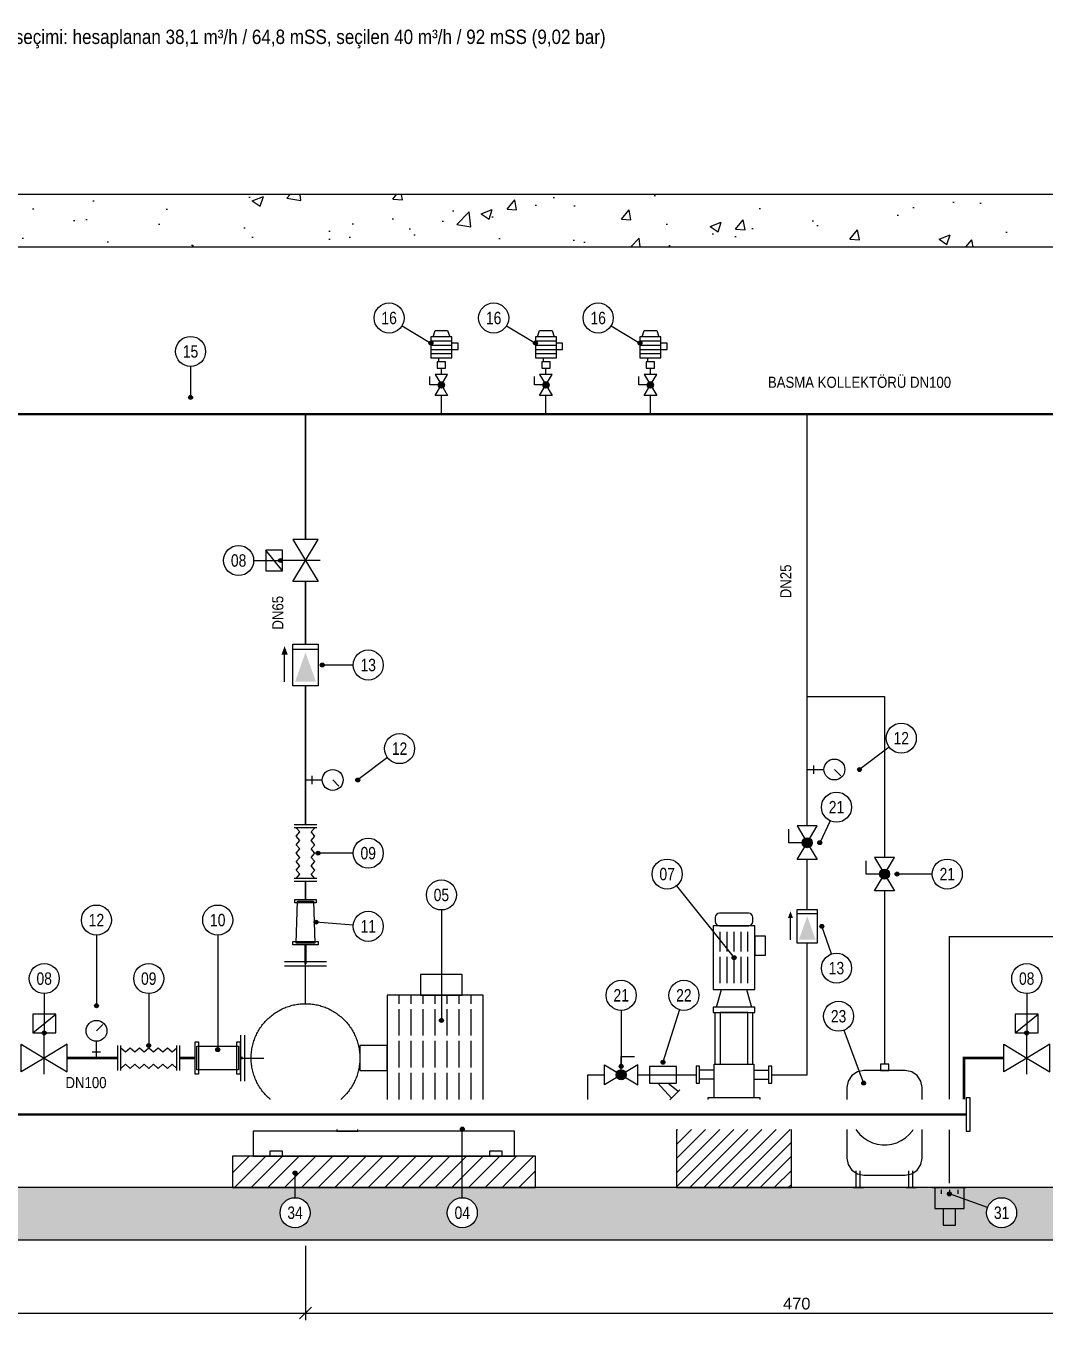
# Model space of a CAD drawing. Header units: centimetres. Extents: x -278 to 1548, y -1462 to 580.
# Drawn here: x 221 to 709, y -63 to 556 of the extents above; entities that cross this region are included whole.
import ezdxf
from ezdxf.enums import TextEntityAlignment as Align

# ---------------------------------------------------------------- set-up
doc = ezdxf.new("R2010")
doc.units = ezdxf.units.CM
doc.header["$LTSCALE"] = 10
doc.linetypes.add('DASHED', pattern=[1.524, 1.27, -0.254])
for name, color, linetype in [('ROTAS-BETON', 7, 'Continuous'), ('ROTAS-CAP', 3, 'Continuous'), ('ROTAS-DRENAJ-BORU', 140, 'DASHED'), ('ROTAS-MASKE', 7, 'Continuous'), ('ROTAS-NOT', 1, 'Continuous'), ('ROTAS-NUMARA', 1, 'Continuous'), ('ROTAS-OLCU', 2, 'Continuous'), ('ROTAS-POMPA-EKIPMAN', 4, 'Continuous'), ('ROTAS-POMPA-GIZLI', 4, 'DASHED'), ('ROTAS-POMPA-KAIDE', 8, 'Continuous'), ('ROTAS-TARAMA', 8, 'Continuous'), ('ROTAS-VANA', 1, 'Continuous'), ('ROTAS-YANGIN-BORU', 1, 'Continuous')]:
    doc.layers.add(name, color=color, linetype=linetype)
doc.styles.add('ROTAS', font='arial.ttf')
doc.dimstyles.new('ROTAS-OLCU', dxfattribs={"dimtxt": 5.625, "dimasz": 4.5, "dimexe": 3.375, "dimexo": 2.8125, "dimgap": 1.6875, "dimtad": 1, "dimdec": 0, "dimtxsty": 'ROTAS', "dimtsz": 2.8125, "dimcen": 2.5, "dimclrd": 2, "dimclre": 2, "dimclrt": 2, "dimazin": 3, "dimtfac": 1, "dimtmove": 0, "dimatfit": 3})

# ---------------------------------------------------------------- blocks, each defined once
blk = doc.blocks.new('ROTAS-SMB-IZLENEBILIR-KELEBEK')
for p, q in [((-5, 11), (5, 19)), ((0, 7), (0, 11)), ((0, -7), (0, 7))]:
    blk.add_line(p, q)
for points in [[(-5, 11), (5, 11), (5, 19), (-5, 19)], [(-10, -6), (-10, 6), (0, 0)], [(10, -6), (10, 6), (0, 0)]]:
    blk.add_lwpolyline(points, close=True)
blk = doc.blocks.new('ROTAS-SMB-MANOMETRE')
for p, q in [((0, 13), (3, 16)), ((0, 5), (0, 8)), ((-2, 3), (2, 3)), ((0, 0), (0, 5))]:
    blk.add_line(p, q)
blk.add_circle((0, 13), 5)
blk = doc.blocks.new('ROTAS-SMB-KOMPANSATOR')
for p, q in [((-30, -12), (-30, 12)), ((-27, -12), (-27, 12)), ((27, -12), (27, 12)), ((30, -12), (30, 12))]:
    blk.add_line(p, q)
for points in [[(-27, 10), (-22.5, 6), (-18, 10), (-13.5, 6), (-9, 10), (-4.5, 6), (0, 10), (4.5, 6), (9, 10), (13.5, 6), (18, 10), (22.5, 6), (27, 10)], [(-27, -10), (-22.5, -6), (-18, -10), (-13.5, -6), (-9, -10), (-4.5, -6), (0, -10), (4.5, -6), (9, -10), (13.5, -6), (18, -10), (22.5, -6), (27, -10)]]:
    blk.add_lwpolyline(points)
blk = doc.blocks.new('ROTAS-SMB-CEKVALF')
h = blk.add_hatch(color=256)
h.dxf.hatch_style = 1
h.paths.add_polyline_path([(9, 10), (5, 11.5), (5, 8.5)])
h = blk.add_hatch(color=256)
h.dxf.hatch_style = 1
h.paths.add_polyline_path([(-8, -5), (-8, 5), (6, 0)])
for p, q in [((-8, 10), (5, 10)), ((7.5, -6), (7.5, 6))]:
    blk.add_line(p, q)
blk.add_lwpolyline([(-10, -6), (-10, 6), (10, 6), (10, -6)], close=True)
blk = doc.blocks.new('ROTAS-SMB-KURESEL')
h = blk.add_hatch(color=256)
h.dxf.hatch_style = 1
h.paths.add_polyline_path([(3, 0), (2.85, 0.93), (2.43, 1.76), (1.76, 2.43), (0.93, 2.85), (0, 3), (-0.93, 2.85), (-1.76, 2.43), (-2.43, 1.76), (-2.85, 0.93), (-3, 0), (-2.85, -0.93), (-2.43, -1.76), (-1.76, -2.43), (-0.93, -2.85), (0, -3), (0.93, -2.85), (1.76, -2.43), (2.43, -1.76), (2.85, -0.93)])
for p, q in [((0, 3), (0, 11)), ((0, 11), (8, 11))]:
    blk.add_line(p, q)
for points in [[(-10, -6), (-10, 6), (0, 0)], [(10, -6), (10, 6), (0, 0)]]:
    blk.add_lwpolyline(points, close=True)
blk.add_circle((0, 0), 3)
blk = doc.blocks.new('ROTAS-SMB-PISLIK-TUTUCU')
for p, q in [((-10, 0), (10, 0)), ((4, -15), (10, -9))]:
    blk.add_line(p, q)
blk.add_lwpolyline([(-8, -5), (8, -5), (8, 5), (-8, 5)], close=True)
blk.add_lwpolyline([(-3, -5), (5, -14), (9, -10), (3, -5)])

msp = doc.modelspace()

# ---------------------------------------------------------------- hatches: boundary and pattern name
at = {"layer": 'ROTAS-NUMARA'}
h = msp.add_hatch(color=256, dxfattribs=at)
h.dxf.hatch_style = 1
h.paths.add_polyline_path([(415.94, 404), (415.81, 404.47), (415.47, 404.81), (415, 404.94), (414.53, 404.81), (414.19, 404.47), (414.06, 404), (414.19, 403.53), (414.53, 403.19), (415, 403.06), (415.47, 403.19), (415.81, 403.53)])
h = msp.add_hatch(color=256, dxfattribs=at)
h.dxf.hatch_style = 1
h.paths.add_polyline_path([(465.94, 404), (465.81, 404.47), (465.47, 404.81), (465, 404.94), (464.53, 404.81), (464.19, 404.47), (464.06, 404), (464.19, 403.53), (464.53, 403.19), (465, 403.06), (465.47, 403.19), (465.81, 403.53)])
h = msp.add_hatch(color=256, dxfattribs=at)
h.dxf.hatch_style = 1
h.paths.add_polyline_path([(515.94, 404), (515.81, 404.47), (515.47, 404.81), (515, 404.94), (514.53, 404.81), (514.19, 404.47), (514.06, 404), (514.19, 403.53), (514.53, 403.19), (515, 403.06), (515.47, 403.19), (515.81, 403.53)])
h = msp.add_hatch(color=256, dxfattribs=at)
h.dxf.hatch_style = 1
h.paths.add_polyline_path([(300.94, 378), (300.81, 378.47), (300.47, 378.81), (300, 378.94), (299.53, 378.81), (299.19, 378.47), (299.06, 378), (299.19, 377.53), (299.53, 377.19), (300, 377.06), (300.47, 377.19), (300.81, 377.53)])
h = msp.add_hatch(color=256, dxfattribs=at)
h.dxf.hatch_style = 1
h.paths.add_polyline_path([(343.94, 300), (343.81, 300.47), (343.47, 300.81), (343, 300.94), (342.53, 300.81), (342.19, 300.47), (342.06, 300), (342.19, 299.53), (342.53, 299.19), (343, 299.06), (343.47, 299.19), (343.81, 299.53)])
h = msp.add_hatch(color=256, dxfattribs=at)
h.dxf.hatch_style = 1
h.paths.add_polyline_path([(363.94, 250), (363.81, 250.47), (363.47, 250.81), (363, 250.94), (362.53, 250.81), (362.19, 250.47), (362.06, 250), (362.19, 249.53), (362.53, 249.19), (363, 249.06), (363.47, 249.19), (363.81, 249.53)])
h = msp.add_hatch(color=256, dxfattribs=at)
h.dxf.hatch_style = 1
h.paths.add_polyline_path([(620.94, 200), (620.81, 200.47), (620.47, 200.81), (620, 200.94), (619.53, 200.81), (619.19, 200.47), (619.06, 200), (619.19, 199.53), (619.53, 199.19), (620, 199.06), (620.47, 199.19), (620.81, 199.53)])
h = msp.add_hatch(color=256, dxfattribs=at)
h.dxf.hatch_style = 1
h.paths.add_polyline_path([(380.94, 195), (380.81, 195.47), (380.47, 195.81), (380, 195.94), (379.53, 195.81), (379.19, 195.47), (379.06, 195), (379.19, 194.53), (379.53, 194.19), (380, 194.06), (380.47, 194.19), (380.81, 194.53)])
h = msp.add_hatch(color=256, dxfattribs=at)
h.dxf.hatch_style = 1
h.paths.add_polyline_path([(601.94, 165), (601.81, 165.47), (601.47, 165.81), (601, 165.94), (600.53, 165.81), (600.19, 165.47), (600.06, 165), (600.19, 164.53), (600.53, 164.19), (601, 164.06), (601.47, 164.19), (601.81, 164.53)])
h = msp.add_hatch(color=256, dxfattribs=at)
h.dxf.hatch_style = 1
h.paths.add_polyline_path([(361.94, 160), (361.81, 160.47), (361.47, 160.81), (361, 160.94), (360.53, 160.81), (360.19, 160.47), (360.06, 160), (360.19, 159.53), (360.53, 159.19), (361, 159.06), (361.47, 159.19), (361.81, 159.53)])
h = msp.add_hatch(color=256, dxfattribs=at)
h.dxf.hatch_style = 1
h.paths.add_polyline_path([(638.94, 150), (638.81, 150.47), (638.47, 150.81), (638, 150.94), (637.53, 150.81), (637.19, 150.47), (637.06, 150), (637.19, 149.53), (637.53, 149.19), (638, 149.06), (638.47, 149.19), (638.81, 149.53)])
h = msp.add_hatch(color=256, dxfattribs=at)
h.dxf.hatch_style = 1
h.paths.add_polyline_path([(360.94, 127), (360.81, 127.47), (360.47, 127.81), (360, 127.94), (359.53, 127.81), (359.19, 127.47), (359.06, 127), (359.19, 126.53), (359.53, 126.19), (360, 126.06), (360.47, 126.19), (360.81, 126.53)])
h = msp.add_hatch(color=256, dxfattribs=at)
h.dxf.hatch_style = 1
h.paths.add_polyline_path([(602.94, 125), (602.81, 125.47), (602.47, 125.81), (602, 125.94), (601.53, 125.81), (601.19, 125.47), (601.06, 125), (601.19, 124.53), (601.53, 124.19), (602, 124.06), (602.47, 124.19), (602.81, 124.53)])
h = msp.add_hatch(color=256, dxfattribs=at)
h.dxf.hatch_style = 1
h.paths.add_polyline_path([(560.94, 110), (560.81, 110.47), (560.47, 110.81), (560, 110.94), (559.53, 110.81), (559.19, 110.47), (559.06, 110), (559.19, 109.53), (559.53, 109.19), (560, 109.06), (560.47, 109.19), (560.81, 109.53)])
h = msp.add_hatch(color=256, dxfattribs=at)
h.dxf.hatch_style = 1
h.paths.add_polyline_path([(255.94, 87), (255.81, 87.47), (255.47, 87.81), (255, 87.94), (254.53, 87.81), (254.19, 87.47), (254.06, 87), (254.19, 86.53), (254.53, 86.19), (255, 86.06), (255.47, 86.19), (255.81, 86.53)])
h = msp.add_hatch(color=256, dxfattribs=at)
h.dxf.hatch_style = 1
h.paths.add_polyline_path([(420.94, 80), (420.81, 80.47), (420.47, 80.81), (420, 80.94), (419.53, 80.81), (419.19, 80.47), (419.06, 80), (419.19, 79.53), (419.53, 79.19), (420, 79.06), (420.47, 79.19), (420.81, 79.53)])
h = msp.add_hatch(color=256, dxfattribs=at)
h.dxf.hatch_style = 1
h.paths.add_polyline_path([(230.94, 74), (230.81, 74.47), (230.47, 74.81), (230, 74.94), (229.53, 74.81), (229.19, 74.47), (229.06, 74), (229.19, 73.53), (229.53, 73.19), (230, 73.06), (230.47, 73.19), (230.81, 73.53)])
h = msp.add_hatch(color=256, dxfattribs=at)
h.dxf.hatch_style = 1
h.paths.add_polyline_path([(700.94, 74), (700.81, 74.47), (700.47, 74.81), (700, 74.94), (699.53, 74.81), (699.19, 74.47), (699.06, 74), (699.19, 73.53), (699.53, 73.19), (700, 73.06), (700.47, 73.19), (700.81, 73.53)])
h = msp.add_hatch(color=256, dxfattribs=at)
h.dxf.hatch_style = 1
h.paths.add_polyline_path([(280.94, 68), (280.81, 68.47), (280.47, 68.81), (280, 68.94), (279.53, 68.81), (279.19, 68.47), (279.06, 68), (279.19, 67.53), (279.53, 67.19), (280, 67.06), (280.47, 67.19), (280.81, 67.53)])
h = msp.add_hatch(color=256, dxfattribs=at)
h.dxf.hatch_style = 1
h.paths.add_polyline_path([(313.94, 66), (313.81, 66.47), (313.47, 66.81), (313, 66.94), (312.53, 66.81), (312.19, 66.47), (312.06, 66), (312.19, 65.53), (312.53, 65.19), (313, 65.06), (313.47, 65.19), (313.81, 65.53)])
h = msp.add_hatch(color=256, dxfattribs=at)
h.dxf.hatch_style = 1
h.paths.add_polyline_path([(506.94, 58), (506.81, 58.47), (506.47, 58.81), (506, 58.94), (505.53, 58.81), (505.19, 58.47), (505.06, 58), (505.19, 57.53), (505.53, 57.19), (506, 57.06), (506.47, 57.19), (506.81, 57.53)])
h = msp.add_hatch(color=256, dxfattribs=at)
h.dxf.hatch_style = 1
h.paths.add_polyline_path([(526.94, 60), (526.81, 60.47), (526.47, 60.81), (526, 60.94), (525.53, 60.81), (525.19, 60.47), (525.06, 60), (525.19, 59.53), (525.53, 59.19), (526, 59.06), (526.47, 59.19), (526.81, 59.53)])
h = msp.add_hatch(color=256, dxfattribs=at)
h.dxf.hatch_style = 1
h.paths.add_polyline_path([(622.94, 50), (622.81, 50.47), (622.47, 50.81), (622, 50.94), (621.53, 50.81), (621.19, 50.47), (621.06, 50), (621.19, 49.53), (621.53, 49.19), (622, 49.06), (622.47, 49.19), (622.81, 49.53)])
h = msp.add_hatch(color=256, dxfattribs=at)
h.dxf.hatch_style = 1
h.paths.add_polyline_path([(430.94, 28), (430.81, 28.47), (430.47, 28.81), (430, 28.94), (429.53, 28.81), (429.19, 28.47), (429.06, 28), (429.19, 27.53), (429.53, 27.19), (430, 27.06), (430.47, 27.19), (430.81, 27.53)])
h = msp.add_hatch(color=256, dxfattribs=at)
h.dxf.hatch_style = 1
h.paths.add_polyline_path([(350.94, 7), (350.81, 7.47), (350.47, 7.81), (350, 7.94), (349.53, 7.81), (349.19, 7.47), (349.06, 7), (349.19, 6.53), (349.53, 6.19), (350, 6.06), (350.47, 6.19), (350.81, 6.53)])
h = msp.add_hatch(color=256, dxfattribs=at)
h.dxf.hatch_style = 1
h.paths.add_polyline_path([(663.94, -3), (663.81, -2.53), (663.47, -2.19), (663, -2.06), (662.53, -2.19), (662.19, -2.53), (662.06, -3), (662.19, -3.47), (662.53, -3.81), (663, -3.94), (663.47, -3.81), (663.81, -3.47)])
at = {"layer": 'ROTAS-TARAMA'}
h = msp.add_hatch(dxfattribs=at)
h.set_pattern_fill('AR-CONC', scale=0.3)
h.paths.add_polyline_path([(-176, 450), (-176, 475), (994, 475), (994, 450)])
h = msp.add_hatch(dxfattribs=at)
h.set_pattern_fill('ANSI31', scale=1.5)
h.paths.add_polyline_path([(587.5, 0), (532.5, 0), (532.5, 27.79), (587.5, 27.79)])
h = msp.add_hatch(dxfattribs=at)
h.set_pattern_fill('AR-CONC', scale=0.3)
h.paths.add_polyline_path([(-230, -25), (1425, -25), (1425, 0), (-230, 0)])

# ---------------------------------------------------------------- linework, layer by layer
at = {"layer": 'ROTAS-BETON'}
for points in [[(994, 475), (-176, 475)], [(-176, 450), (994, 450)]]:
    msp.add_lwpolyline(points, dxfattribs=at)
msp.add_lwpolyline([(-230, -25), (1425, -25), (1425, 0), (-230, 0)], close=True, dxfattribs=at)
at = {"layer": 'ROTAS-DRENAJ-BORU', "const_width": 0.6}
for points in [[(778, 205), (778, 120), (663, 120), (663, 42.22)], [(663, 27.79), (663, 2)]]:
    msp.add_lwpolyline(points, dxfattribs=at)
at = {"layer": 'ROTAS-NUMARA'}
for p, q in [((401.16, 412.3), (415, 404)), ((451.16, 412.3), (465, 404)), ((501.16, 412.3), (515, 404)), ((300, 392.81), (300, 378)), ((330.19, 300), (343, 300)), ((377.81, 250), (363, 250)), ((634.25, 210.69), (620, 200)), ((394.25, 205.69), (380, 195)), ((605.94, 175.5), (601, 165)), ((377.81, 160), (361, 160)), ((654.81, 150), (638, 150)), ((532.49, 144.39), (560, 110)), ((420, 132.81), (420, 80)), ((377.84, 125.57), (360, 127)), ((606.63, 111.78), (602, 125)), ((255, 120.81), (255, 87)), ((313, 120.81), (313, 66)), ((230, 92.81), (230, 74)), ((280, 92.81), (280, 68)), ((700, 92.81), (700, 74)), ((506, 84.81), (506, 58)), ((533.86, 85.14), (526, 60)), ((612.52, 75.27), (622, 50)), ((430, -4.81), (430, 28)), ((350, -4.81), (350, 7)), ((681.24, -9.57), (663, -3))]:
    msp.add_line(p, q, dxfattribs=at)
for centre in [(415, 404), (465, 404), (515, 404), (300, 378), (343, 300), (363, 250), (620, 200), (380, 195), (601, 165), (361, 160), (638, 150), (360, 127), (602, 125), (560, 110), (255, 87), (420, 80), (230, 74), (700, 74), (280, 68), (313, 66), (506, 58), (526, 60), (622, 50), (430, 28), (350, 7), (663, -3)]:
    msp.add_circle(centre, 0.938, dxfattribs=at)
at = {"layer": 'ROTAS-POMPA-EKIPMAN'}
for points in [[(416, 407), (417, 410), (423, 410), (424, 407)], [(466, 407), (467, 410), (473, 410), (474, 407)], [(516, 407), (517, 410), (523, 410), (524, 407)], [(425, 401), (428, 401), (428, 404), (425, 404)], [(475, 401), (478, 401), (478, 404), (475, 404)], [(525, 401), (528, 401), (528, 404), (525, 404)], [(418.8, 395), (418.8, 397), (421.2, 397), (421.2, 397)], [(468.8, 395), (468.8, 397), (471.2, 397), (471.2, 397)], [(518.8, 395), (518.8, 397), (521.2, 397), (521.2, 397)], [(365, 108), (345, 108)], [(365, 106), (345, 106)], [(355, 88), (355, 107)], [(551.6, 86.32), (554, 94.78), (566, 94.78), (568.4, 86.32)], [(338.13, 42.22), (338.02, 42.31), (337.54, 42.74), (337.07, 43.17), (336.62, 43.62), (336.17, 44.07), (335.74, 44.54), (335.31, 45.02), (334.9, 45.51), (334.5, 46), (334.12, 46.51), (333.74, 47.03), (333.38, 47.56), (333.03, 48.09), (332.7, 48.63), (332.38, 49.18), (332.07, 49.74), (331.78, 50.31), (331.5, 50.88), (331.23, 51.46), (330.98, 52.05), (330.74, 52.64), (330.52, 53.24), (330.31, 53.84), (330.12, 54.45), (329.94, 55.07), (329.78, 55.68), (329.63, 56.3), (329.5, 56.93), (329.38, 57.55), (329.28, 58.19), (329.2, 58.82), (329.13, 59.45), (329.07, 60.09), (329.03, 60.72), (329.01, 61.36), (329, 62), (329.01, 62.64), (329.03, 63.28), (329.07, 63.91), (329.13, 64.55), (329.2, 65.18), (329.28, 65.81), (329.38, 66.45), (329.5, 67.07), (329.63, 67.7), (329.78, 68.32), (329.94, 68.93), (330.12, 69.55), (330.31, 70.16), (330.52, 70.76), (330.74, 71.36), (330.98, 71.95), (331.23, 72.54), (331.5, 73.12), (331.78, 73.69), (332.07, 74.26), (332.38, 74.82), (332.7, 75.37), (333.03, 75.91), (333.38, 76.44), (333.74, 76.97), (334.12, 77.49), (334.5, 78), (334.9, 78.49), (335.31, 78.98), (335.74, 79.46), (336.17, 79.93), (336.62, 80.38), (337.07, 80.83), (337.54, 81.26), (338.02, 81.69), (338.51, 82.1), (339, 82.5), (339.51, 82.88), (340.03, 83.26), (340.56, 83.62), (341.09, 83.97), (341.63, 84.3), (342.18, 84.62), (342.74, 84.93), (343.31, 85.22), (343.88, 85.5), (344.46, 85.77), (345.05, 86.02), (345.64, 86.26), (346.24, 86.48), (346.84, 86.69), (347.45, 86.88), (348.07, 87.06), (348.68, 87.22), (349.3, 87.37), (349.93, 87.5), (350.55, 87.62), (351.19, 87.72), (351.82, 87.8), (352.45, 87.87), (353.09, 87.93), (353.72, 87.97), (354.36, 87.99), (355, 88), (355.64, 87.99), (356.28, 87.97), (356.91, 87.93), (357.55, 87.87), (358.18, 87.8), (358.81, 87.72), (359.44, 87.62), (360.07, 87.5), (360.7, 87.37), (361.32, 87.22), (361.93, 87.06), (362.55, 86.88), (363.16, 86.69), (363.76, 86.48), (364.36, 86.26), (364.95, 86.02), (365.54, 85.77), (366.12, 85.5), (366.69, 85.22), (367.26, 84.93), (367.82, 84.62), (368.37, 84.3), (368.91, 83.97), (369.44, 83.62), (369.97, 83.26), (370.49, 82.88), (371, 82.5), (371.49, 82.1), (371.98, 81.69), (372.46, 81.26), (372.93, 80.83), (373.38, 80.38), (373.83, 79.93), (374.26, 79.46), (374.69, 78.98), (375.1, 78.49), (375.5, 78), (375.88, 77.49), (376.26, 76.97), (376.62, 76.44), (376.97, 75.91), (377.3, 75.37), (377.62, 74.82), (377.93, 74.26), (378.22, 73.69), (378.5, 73.12), (378.77, 72.54), (379.02, 71.95), (379.26, 71.36), (379.48, 70.76), (379.69, 70.16), (379.88, 69.55), (380.06, 68.93), (380.22, 68.32), (380.37, 67.7), (380.5, 67.07), (380.62, 66.45), (380.72, 65.81), (380.8, 65.18), (380.87, 64.55), (380.93, 63.91), (380.97, 63.28), (380.99, 62.64), (381, 62)], [(440, 42.22), (440, 92), (394, 92), (394, 42.22)], [(551, 59), (551, 83.82)], [(569, 59), (569, 83.82)], [(324, 51), (324, 73)], [(326, 51), (326, 73)], [(325, 62), (335, 62)], [(381, 62), (380.99, 61.36), (380.97, 60.72), (380.93, 60.09), (380.87, 59.45), (380.8, 58.82), (380.72, 58.19), (380.62, 57.55), (380.5, 56.93), (380.37, 56.3), (380.22, 55.68), (380.06, 55.07), (379.88, 54.45), (379.69, 53.84), (379.48, 53.24), (379.26, 52.64), (379.02, 52.05), (378.77, 51.46), (378.5, 50.88), (378.22, 50.31), (377.93, 49.74), (377.62, 49.18), (377.3, 48.63), (376.97, 48.09), (376.62, 47.56), (376.26, 47.03), (375.88, 46.51), (375.5, 46), (375.1, 45.51), (374.69, 45.02), (374.26, 44.54), (373.83, 44.07), (373.38, 43.62), (372.93, 43.17), (372.46, 42.74), (371.98, 42.31), (371.87, 42.22)], [(550.5, 56.12), (543.5, 56.12)], [(550.5, 43), (550.5, 59), (569.5, 59), (569.5, 43)], [(569.5, 56.12), (576.5, 56.12)], [(650, 42.22), (650, 47.9), (649.38, 51), (647.63, 53.63), (645, 55.38), (641.9, 56), (622.1, 56), (619, 55.38), (616.37, 53.63), (614.62, 51), (614, 47.9), (614, 42.22)], [(550.5, 51.88), (543.5, 51.88)], [(569.5, 51.88), (576.5, 51.88)], [(572.5, 42.22), (572.5, 43), (547.5, 43), (547.5, 42.22)], [(370, 27), (380, 27), (380, 27.79)], [(370, 27.79), (370, 27)], [(614, 27.79), (614, 14.1), (614.62, 11), (616.37, 8.37), (619, 6.62), (622.1, 6), (641.9, 6)], [(641.9, 6), (645, 6.62), (647.63, 8.37), (649.38, 11), (650, 14.1), (650, 27.79)], [(618.4, 0), (618.4, 8)], [(620.4, 0), (620.4, 8)], [(643.6, 0), (643.6, 8)], [(645.6, 0), (645.6, 8)], [(616.9, 0), (621.9, 0)], [(642.1, 0), (647.1, 0)], [(655, 0), (671, 0)], [(656, 0), (656, -10), (670, -10), (670, 0)], [(659, -1), (659, -3)], [(663, -1), (663, -3)], [(667, -1), (667, -3)], [(660, -10), (660, -18), (666, -18), (666, -10)]]:
    msp.add_lwpolyline(points, dxfattribs=at)
for points in [[(415, 397), (425, 397), (425, 407), (415, 407)], [(465, 397), (475, 397), (475, 407), (465, 407)], [(515, 397), (525, 397), (525, 407), (515, 407)], [(418, 392), (422, 392), (422, 395), (418, 395)], [(468, 392), (472, 392), (472, 395), (468, 395)], [(518, 392), (522, 392), (522, 395), (518, 395)], [(360.14, 136.2), (349.86, 136.2), (349.86, 137.8), (360.14, 137.8)], [(350.55, 117), (351.19, 137), (358.81, 137), (359.44, 117)], [(567, 125.3), (567.77, 125.45), (568.41, 125.89), (568.85, 126.53), (569, 127.3), (569, 129.3), (568.85, 130.07), (568.41, 130.71), (567.77, 131.15), (567, 131.3), (553, 131.3), (552.23, 131.15), (551.59, 130.71), (551.15, 130.07), (551, 129.3), (551, 127.3), (551.15, 126.53), (551.59, 125.89), (552.23, 125.45), (553, 125.3)], [(550, 94.78), (570, 94.78), (570, 125.3), (550, 125.3)], [(361, 116.2), (349, 116.2), (349, 117.8), (361, 117.8)], [(570, 111.21), (575, 111.21), (575, 120.34), (570, 120.34)], [(410, 92), (430, 92), (430, 102), (410, 102)], [(550, 83.82), (570, 83.82), (570, 86.32), (550, 86.32)], [(553.4, 59), (566.6, 59), (566.6, 83.82), (553.4, 83.82)], [(302.2, 54.28), (302.2, 69.72), (303.8, 69.72), (303.8, 54.28)], [(322.2, 54.28), (322.2, 69.72), (323.8, 69.72), (323.8, 54.28)], [(303, 67.72), (323, 67.72), (323, 56.28), (303, 56.28)], [(381, 56), (394, 56), (394, 68), (381, 68)], [(541.9, 49.97), (543.5, 49.97), (543.5, 58.03), (541.9, 58.03)], [(576.5, 49.97), (578.1, 49.97), (578.1, 58.03), (576.5, 58.03)], [(630, 56), (634, 56), (634, 59), (630, 59)], [(671, 27), (673, 27), (673, 43), (671, 43)], [(330, 15), (455, 15), (455, 27), (330, 27)], [(338, 14.99), (344, 14.99), (344, 17.5), (338, 17.5)], [(443, 14.99), (449, 14.99), (449, 17.5), (443, 17.5)]]:
    msp.add_lwpolyline(points, close=True, dxfattribs=at)
at = {"layer": 'ROTAS-POMPA-GIZLI'}
for points in [[(415, 405), (425, 405)], [(415, 403), (425, 403)], [(465, 405), (475, 405)], [(465, 403), (475, 403)], [(515, 405), (525, 405)], [(515, 403), (525, 403)], [(415, 401), (425, 401)], [(415, 399), (425, 399)], [(465, 401), (475, 401)], [(465, 399), (475, 399)], [(515, 401), (525, 401)], [(515, 399), (525, 399)], [(553.33, 97.78), (553.33, 122.3)], [(556.67, 97.78), (556.67, 122.3)], [(560, 97.78), (560, 122.3)], [(563.33, 97.78), (563.33, 122.3)], [(566.67, 97.78), (566.67, 122.3)], [(399.75, 42.22), (399.75, 92)], [(405.5, 42.22), (405.5, 92)], [(411.25, 42.22), (411.25, 92)], [(417, 42.22), (417, 92)], [(422.75, 42.22), (422.75, 92)], [(428.5, 42.22), (428.5, 92)], [(434.25, 42.22), (434.25, 92)], [(618.28, 27.79), (618.68, 27.16), (620.23, 25.35), (622.02, 23.78), (624.02, 22.49), (626.18, 21.5), (628.46, 20.82), (630.81, 20.48), (633.19, 20.48), (635.54, 20.82), (637.82, 21.5), (639.98, 22.49), (641.98, 23.78), (643.77, 25.35), (645.32, 27.16), (645.72, 27.79)]]:
    msp.add_lwpolyline(points, dxfattribs=at)
at = {"layer": 'ROTAS-POMPA-KAIDE'}
for points in [[(532.5, 0), (587.5, 0), (587.5, 27.79)], [(532.5, 27.79), (532.5, 0)]]:
    msp.add_lwpolyline(points, dxfattribs=at)
msp.add_lwpolyline([(320, 0), (465, 0), (465, 15), (320, 15)], close=True, dxfattribs=at)
at = {"layer": 'ROTAS-TARAMA'}
for points in [[(320, 7), (328, 15)], [(321, 0), (336, 15)], [(329, 0), (344, 15)], [(337, 0), (352, 15)], [(345, 0), (360, 15)], [(353, 0), (368, 15)], [(361, 0), (376, 15)], [(369, 0), (384, 15)], [(377, 0), (392, 15)], [(385, 0), (400, 15)], [(393, 0), (408, 15)], [(401, 0), (416, 15)], [(409, 0), (424, 15)], [(417, 0), (432, 15)], [(425, 0), (440, 15)], [(433, 0), (448, 15)], [(441, 0), (456, 15)], [(449, 0), (464, 15)], [(457, 0), (465, 8)]]:
    msp.add_lwpolyline(points, dxfattribs=at)
at = {"layer": 'ROTAS-YANGIN-BORU'}
for points, const_width in [([(100, 370), (1000, 370), (1000, 399)], 1.17), ([(355, 310), (355, 370)], 0.933), ([(355, 260), (355, 290)], 0.933), ([(355, 173.5), (355, 240)], 0.933), ([(355, 138), (355, 146.5)], 0.933), ([(355, 107), (355, 116)], 1.03), ([(241, 62), (265.15, 62)], 1.17), ([(294.85, 62), (302, 62)], 1.17), ([(324, 62), (325, 62)], 1.17), ([(670, 42.22), (670, 62), (689, 62)], 1.17), ([(30, 35), (671, 35)], 1.17)]:
    msp.add_lwpolyline(points, dxfattribs=dict(at, const_width=const_width))
for points in [[(420, 389), (420, 392)], [(470, 389), (470, 392)], [(520, 389), (520, 392)], [(420, 370), (420, 379)], [(470, 370), (470, 379)], [(520, 370), (520, 379)], [(595, 173), (595, 370)], [(595, 235), (632, 235), (632, 158)], [(595, 133), (595, 157)], [(632, 142), (632, 59)], [(578.1, 54), (595, 54), (595, 117)], [(490, 42.22), (490, 54), (498, 54)], [(514, 54), (518, 54)], [(534, 54), (541.9, 54)]]:
    msp.add_lwpolyline(points, dxfattribs=at)

# ---------------------------------------------------------------- block references
at = {"layer": 'ROTAS-VANA', "rotation": 90}
for name, p, xscale, yscale in [('ROTAS-SMB-KURESEL', (420, 384), 0.5, 0.5), ('ROTAS-SMB-KURESEL', (470, 384), 0.5, 0.5), ('ROTAS-SMB-KURESEL', (520, 384), 0.5, 0.5), ('ROTAS-SMB-KOMPANSATOR', (355, 160), 0.45, 0.45), ('ROTAS-SMB-KURESEL', (595, 165), 0.8, 0.8), ('ROTAS-SMB-KURESEL', (632, 150), 0.8, 0.8), ('ROTAS-SMB-CEKVALF', (595, 125), 0.8, 0.8)]:
    msp.add_blockref(name, p, dxfattribs=dict(at, xscale=xscale, yscale=yscale))
at = {"layer": 'ROTAS-VANA'}
for name, p, rotation in [('ROTAS-SMB-IZLENEBILIR-KELEBEK', (355, 300), 90), ('ROTAS-SMB-CEKVALF', (355, 250), 90), ('ROTAS-SMB-MANOMETRE', (595, 200), -90), ('ROTAS-SMB-MANOMETRE', (355, 195), -90)]:
    msp.add_blockref(name, p, dxfattribs=dict(at, rotation=rotation))
for name, p, xscale, yscale in [('ROTAS-SMB-IZLENEBILIR-KELEBEK', (230, 62), 1.1, 1.1), ('ROTAS-SMB-IZLENEBILIR-KELEBEK', (700, 62), 1.1, 1.1), ('ROTAS-SMB-KOMPANSATOR', (280, 62), 0.49500000000000005, 0.49500000000000005), ('ROTAS-SMB-KURESEL', (506, 54), 0.8, 0.8), ('ROTAS-SMB-PISLIK-TUTUCU', (526, 54), 0.8, 0.8)]:
    msp.add_blockref(name, p, dxfattribs=dict(at, xscale=xscale, yscale=yscale))
msp.add_blockref('ROTAS-SMB-MANOMETRE', (255, 62), dxfattribs=at)

# ---------------------------------------------------------------- texts
at = {"layer": 'ROTAS-NOT', "style": 'ROTAS', "width": 0.85}
msp.add_text('DENEME — değerler örnek/test girdisidir: DENEME — YAPAY OFİS BİNASI (5 KAT, TİP KAT 30x20 m, OH1) - R2 pompa seçimi: hesaplanan 38,1 m³/h / 64,8 mSS, seçilen 40 m³/h / 92 mSS (9,02 bar)', height=6.875, dxfattribs=at).set_placement((-230, 545), align=Align.BOTTOM_LEFT)

# ---------------------------------------------------------------- dimensions: what is measured, and where the dimension line sits
at = {"layer": 'ROTAS-OLCU'}
for base, p1, p2 in [((30, -60), (30, -25), (355, -25)), ((355, -60), (355, -25), (825, -25))]:
    msp.add_linear_dim(base=base, p1=p1, p2=p2, dimstyle='ROTAS-OLCU', dxfattribs=at).render()

# ---------------------------------------------------------------- wipeouts: each hides what was drawn before it
for points in [[(590.33, 282.81), (590.33, 295.6), (582.62, 295.6), (582.62, 282.81)], [(347.33, 267.81), (347.33, 280.6), (339.62, 280.6), (339.62, 267.81)]]:
    msp.add_wipeout(points).dxf.layer = 'ROTAS-MASKE'

# ---------------------------------------------------------------- next in the draw order: texts
at = {"layer": 'ROTAS-CAP', "style": 'ROTAS', "width": 0.85}
for s, p in [('DN25', (589, 290)), ('DN65', (346, 275))]:
    msp.add_text(s, height=5.312, rotation=90, dxfattribs=at).set_placement(p, align=Align.BOTTOM_CENTER)

# ---------------------------------------------------------------- next in the draw order: wipeouts: each hides what was drawn before it
for points in [[(402.19, 416), (401.94, 417.86), (401.22, 419.59), (400.08, 421.08), (398.59, 422.22), (396.86, 422.94), (395, 423.19), (393.14, 422.94), (391.41, 422.22), (389.92, 421.08), (388.78, 419.59), (388.06, 417.86), (387.81, 416), (388.06, 414.14), (388.78, 412.41), (389.92, 410.92), (391.41, 409.78), (393.14, 409.06), (395, 408.81), (396.86, 409.06), (398.59, 409.78), (400.08, 410.92), (401.22, 412.41), (401.94, 414.14)], [(452.19, 416), (451.94, 417.86), (451.22, 419.59), (450.08, 421.08), (448.59, 422.22), (446.86, 422.94), (445, 423.19), (443.14, 422.94), (441.41, 422.22), (439.92, 421.08), (438.78, 419.59), (438.06, 417.86), (437.81, 416), (438.06, 414.14), (438.78, 412.41), (439.92, 410.92), (441.41, 409.78), (443.14, 409.06), (445, 408.81), (446.86, 409.06), (448.59, 409.78), (450.08, 410.92), (451.22, 412.41), (451.94, 414.14)], [(502.19, 416), (501.94, 417.86), (501.22, 419.59), (500.08, 421.08), (498.59, 422.22), (496.86, 422.94), (495, 423.19), (493.14, 422.94), (491.41, 422.22), (489.92, 421.08), (488.78, 419.59), (488.06, 417.86), (487.81, 416), (488.06, 414.14), (488.78, 412.41), (489.92, 410.92), (491.41, 409.78), (493.14, 409.06), (495, 408.81), (496.86, 409.06), (498.59, 409.78), (500.08, 410.92), (501.22, 412.41), (501.94, 414.14)], [(307.19, 400), (306.94, 401.86), (306.22, 403.59), (305.08, 405.08), (303.59, 406.22), (301.86, 406.94), (300, 407.19), (298.14, 406.94), (296.41, 406.22), (294.92, 405.08), (293.78, 403.59), (293.06, 401.86), (292.81, 400), (293.06, 398.14), (293.78, 396.41), (294.92, 394.92), (296.41, 393.78), (298.14, 393.06), (300, 392.81), (301.86, 393.06), (303.59, 393.78), (305.08, 394.92), (306.22, 396.41), (306.94, 398.14)], [(587.61, 379.67), (650.8, 379.67), (650.8, 387.38), (587.61, 387.38)], [(330.19, 300), (329.94, 301.86), (329.22, 303.59), (328.08, 305.08), (326.59, 306.22), (324.86, 306.94), (323, 307.19), (321.14, 306.94), (319.41, 306.22), (317.92, 305.08), (316.78, 303.59), (316.06, 301.86), (315.81, 300), (316.06, 298.14), (316.78, 296.41), (317.92, 294.92), (319.41, 293.78), (321.14, 293.06), (323, 292.81), (324.86, 293.06), (326.59, 293.78), (328.08, 294.92), (329.22, 296.41), (329.94, 298.14)], [(392.19, 250), (391.94, 251.86), (391.22, 253.59), (390.08, 255.08), (388.59, 256.22), (386.86, 256.94), (385, 257.19), (383.14, 256.94), (381.41, 256.22), (379.92, 255.08), (378.78, 253.59), (378.06, 251.86), (377.81, 250), (378.06, 248.14), (378.78, 246.41), (379.92, 244.92), (381.41, 243.78), (383.14, 243.06), (385, 242.81), (386.86, 243.06), (388.59, 243.78), (390.08, 244.92), (391.22, 246.41), (391.94, 248.14)], [(407.19, 210), (406.94, 211.86), (406.22, 213.59), (405.08, 215.08), (403.59, 216.22), (401.86, 216.94), (400, 217.19), (398.14, 216.94), (396.41, 216.22), (394.92, 215.08), (393.78, 213.59), (393.06, 211.86), (392.81, 210), (393.06, 208.14), (393.78, 206.41), (394.92, 204.92), (396.41, 203.78), (398.14, 203.06), (400, 202.81), (401.86, 203.06), (403.59, 203.78), (405.08, 204.92), (406.22, 206.41), (406.94, 208.14)], [(647.19, 215), (646.94, 216.86), (646.22, 218.59), (645.08, 220.08), (643.59, 221.22), (641.86, 221.94), (640, 222.19), (638.14, 221.94), (636.41, 221.22), (634.92, 220.08), (633.78, 218.59), (633.06, 216.86), (632.81, 215), (633.06, 213.14), (633.78, 211.41), (634.92, 209.92), (636.41, 208.78), (638.14, 208.06), (640, 207.81), (641.86, 208.06), (643.59, 208.78), (645.08, 209.92), (646.22, 211.41), (646.94, 213.14)], [(616.19, 182), (615.94, 183.86), (615.22, 185.59), (614.08, 187.08), (612.59, 188.22), (610.86, 188.94), (609, 189.19), (607.14, 188.94), (605.41, 188.22), (603.92, 187.08), (602.78, 185.59), (602.06, 183.86), (601.81, 182), (602.06, 180.14), (602.78, 178.41), (603.92, 176.92), (605.41, 175.78), (607.14, 175.06), (609, 174.81), (610.86, 175.06), (612.59, 175.78), (614.08, 176.92), (615.22, 178.41), (615.94, 180.14)], [(392.19, 160), (391.94, 161.86), (391.22, 163.59), (390.08, 165.08), (388.59, 166.22), (386.86, 166.94), (385, 167.19), (383.14, 166.94), (381.41, 166.22), (379.92, 165.08), (378.78, 163.59), (378.06, 161.86), (377.81, 160), (378.06, 158.14), (378.78, 156.41), (379.92, 154.92), (381.41, 153.78), (383.14, 153.06), (385, 152.81), (386.86, 153.06), (388.59, 153.78), (390.08, 154.92), (391.22, 156.41), (391.94, 158.14)], [(535.19, 150), (534.94, 151.86), (534.22, 153.59), (533.08, 155.08), (531.59, 156.22), (529.86, 156.94), (528, 157.19), (526.14, 156.94), (524.41, 156.22), (522.92, 155.08), (521.78, 153.59), (521.06, 151.86), (520.81, 150), (521.06, 148.14), (521.78, 146.41), (522.92, 144.92), (524.41, 143.78), (526.14, 143.06), (528, 142.81), (529.86, 143.06), (531.59, 143.78), (533.08, 144.92), (534.22, 146.41), (534.94, 148.14)], [(669.19, 150), (668.94, 151.86), (668.22, 153.59), (667.08, 155.08), (665.59, 156.22), (663.86, 156.94), (662, 157.19), (660.14, 156.94), (658.41, 156.22), (656.92, 155.08), (655.78, 153.59), (655.06, 151.86), (654.81, 150), (655.06, 148.14), (655.78, 146.41), (656.92, 144.92), (658.41, 143.78), (660.14, 143.06), (662, 142.81), (663.86, 143.06), (665.59, 143.78), (667.08, 144.92), (668.22, 146.41), (668.94, 148.14)], [(427.19, 140), (426.94, 141.86), (426.22, 143.59), (425.08, 145.08), (423.59, 146.22), (421.86, 146.94), (420, 147.19), (418.14, 146.94), (416.41, 146.22), (414.92, 145.08), (413.78, 143.59), (413.06, 141.86), (412.81, 140), (413.06, 138.14), (413.78, 136.41), (414.92, 134.92), (416.41, 133.78), (418.14, 133.06), (420, 132.81), (421.86, 133.06), (423.59, 133.78), (425.08, 134.92), (426.22, 136.41), (426.94, 138.14)], [(262.19, 128), (261.94, 129.86), (261.22, 131.59), (260.08, 133.08), (258.59, 134.22), (256.86, 134.94), (255, 135.19), (253.14, 134.94), (251.41, 134.22), (249.92, 133.08), (248.78, 131.59), (248.06, 129.86), (247.81, 128), (248.06, 126.14), (248.78, 124.41), (249.92, 122.92), (251.41, 121.78), (253.14, 121.06), (255, 120.81), (256.86, 121.06), (258.59, 121.78), (260.08, 122.92), (261.22, 124.41), (261.94, 126.14)], [(320.19, 128), (319.94, 129.86), (319.22, 131.59), (318.08, 133.08), (316.59, 134.22), (314.86, 134.94), (313, 135.19), (311.14, 134.94), (309.41, 134.22), (307.92, 133.08), (306.78, 131.59), (306.06, 129.86), (305.81, 128), (306.06, 126.14), (306.78, 124.41), (307.92, 122.92), (309.41, 121.78), (311.14, 121.06), (313, 120.81), (314.86, 121.06), (316.59, 121.78), (318.08, 122.92), (319.22, 124.41), (319.94, 126.14)], [(392.19, 125), (391.94, 126.86), (391.22, 128.59), (390.08, 130.08), (388.59, 131.22), (386.86, 131.94), (385, 132.19), (383.14, 131.94), (381.41, 131.22), (379.92, 130.08), (378.78, 128.59), (378.06, 126.86), (377.81, 125), (378.06, 123.14), (378.78, 121.41), (379.92, 119.92), (381.41, 118.78), (383.14, 118.06), (385, 117.81), (386.86, 118.06), (388.59, 118.78), (390.08, 119.92), (391.22, 121.41), (391.94, 123.14)], [(616.19, 105), (615.94, 106.86), (615.22, 108.59), (614.08, 110.08), (612.59, 111.22), (610.86, 111.94), (609, 112.19), (607.14, 111.94), (605.41, 111.22), (603.92, 110.08), (602.78, 108.59), (602.06, 106.86), (601.81, 105), (602.06, 103.14), (602.78, 101.41), (603.92, 99.92), (605.41, 98.78), (607.14, 98.06), (609, 97.81), (610.86, 98.06), (612.59, 98.78), (614.08, 99.92), (615.22, 101.41), (615.94, 103.14)], [(237.19, 100), (236.94, 101.86), (236.22, 103.59), (235.08, 105.08), (233.59, 106.22), (231.86, 106.94), (230, 107.19), (228.14, 106.94), (226.41, 106.22), (224.92, 105.08), (223.78, 103.59), (223.06, 101.86), (222.81, 100), (223.06, 98.14), (223.78, 96.41), (224.92, 94.92), (226.41, 93.78), (228.14, 93.06), (230, 92.81), (231.86, 93.06), (233.59, 93.78), (235.08, 94.92), (236.22, 96.41), (236.94, 98.14)], [(287.19, 100), (286.94, 101.86), (286.22, 103.59), (285.08, 105.08), (283.59, 106.22), (281.86, 106.94), (280, 107.19), (278.14, 106.94), (276.41, 106.22), (274.92, 105.08), (273.78, 103.59), (273.06, 101.86), (272.81, 100), (273.06, 98.14), (273.78, 96.41), (274.92, 94.92), (276.41, 93.78), (278.14, 93.06), (280, 92.81), (281.86, 93.06), (283.59, 93.78), (285.08, 94.92), (286.22, 96.41), (286.94, 98.14)], [(707.19, 100), (706.94, 101.86), (706.22, 103.59), (705.08, 105.08), (703.59, 106.22), (701.86, 106.94), (700, 107.19), (698.14, 106.94), (696.41, 106.22), (694.92, 105.08), (693.78, 103.59), (693.06, 101.86), (692.81, 100), (693.06, 98.14), (693.78, 96.41), (694.92, 94.92), (696.41, 93.78), (698.14, 93.06), (700, 92.81), (701.86, 93.06), (703.59, 93.78), (705.08, 94.92), (706.22, 96.41), (706.94, 98.14)], [(513.19, 92), (512.94, 93.86), (512.22, 95.59), (511.08, 97.08), (509.59, 98.22), (507.86, 98.94), (506, 99.19), (504.14, 98.94), (502.41, 98.22), (500.92, 97.08), (499.78, 95.59), (499.06, 93.86), (498.81, 92), (499.06, 90.14), (499.78, 88.41), (500.92, 86.92), (502.41, 85.78), (504.14, 85.06), (506, 84.81), (507.86, 85.06), (509.59, 85.78), (511.08, 86.92), (512.22, 88.41), (512.94, 90.14)], [(543.19, 92), (542.94, 93.86), (542.22, 95.59), (541.08, 97.08), (539.59, 98.22), (537.86, 98.94), (536, 99.19), (534.14, 98.94), (532.41, 98.22), (530.92, 97.08), (529.78, 95.59), (529.06, 93.86), (528.81, 92), (529.06, 90.14), (529.78, 88.41), (530.92, 86.92), (532.41, 85.78), (534.14, 85.06), (536, 84.81), (537.86, 85.06), (539.59, 85.78), (541.08, 86.92), (542.22, 88.41), (542.94, 90.14)], [(617.19, 82), (616.94, 83.86), (616.22, 85.59), (615.08, 87.08), (613.59, 88.22), (611.86, 88.94), (610, 89.19), (608.14, 88.94), (606.41, 88.22), (604.92, 87.08), (603.78, 85.59), (603.06, 83.86), (602.81, 82), (603.06, 80.14), (603.78, 78.41), (604.92, 76.92), (606.41, 75.78), (608.14, 75.06), (610, 74.81), (611.86, 75.06), (613.59, 75.78), (615.08, 76.92), (616.22, 78.41), (616.94, 80.14)], [(241.41, 44.67), (257, 44.67), (257, 52.38), (241.41, 52.38)], [(357.19, -12), (356.94, -10.14), (356.22, -8.41), (355.08, -6.92), (353.59, -5.78), (351.86, -5.06), (350, -4.81), (348.14, -5.06), (346.41, -5.78), (344.92, -6.92), (343.78, -8.41), (343.06, -10.14), (342.81, -12), (343.06, -13.86), (343.78, -15.59), (344.92, -17.08), (346.41, -18.22), (348.14, -18.94), (350, -19.19), (351.86, -18.94), (353.59, -18.22), (355.08, -17.08), (356.22, -15.59), (356.94, -13.86)], [(437.19, -12), (436.94, -10.14), (436.22, -8.41), (435.08, -6.92), (433.59, -5.78), (431.86, -5.06), (430, -4.81), (428.14, -5.06), (426.41, -5.78), (424.92, -6.92), (423.78, -8.41), (423.06, -10.14), (422.81, -12), (423.06, -13.86), (423.78, -15.59), (424.92, -17.08), (426.41, -18.22), (428.14, -18.94), (430, -19.19), (431.86, -18.94), (433.59, -18.22), (435.08, -17.08), (436.22, -15.59), (436.94, -13.86)], [(695.19, -12), (694.94, -10.14), (694.22, -8.41), (693.08, -6.92), (691.59, -5.78), (689.86, -5.06), (688, -4.81), (686.14, -5.06), (684.41, -5.78), (682.92, -6.92), (681.78, -8.41), (681.06, -10.14), (680.81, -12), (681.06, -13.86), (681.78, -15.59), (682.92, -17.08), (684.41, -18.22), (686.14, -18.94), (688, -19.19), (689.86, -18.94), (691.59, -18.22), (693.08, -17.08), (694.22, -15.59), (694.94, -13.86)]]:
    msp.add_wipeout(points).dxf.layer = 'ROTAS-MASKE'

# ---------------------------------------------------------------- next in the draw order: linework, layer by layer
at = {"layer": 'ROTAS-NUMARA'}
for centre in [(395, 416), (445, 416), (495, 416), (300, 400), (323, 300), (385, 250), (400, 210), (640, 215), (609, 182), (385, 160), (528, 150), (662, 150), (420, 140), (255, 128), (313, 128), (385, 125), (609, 105), (230, 100), (280, 100), (700, 100), (506, 92), (536, 92), (610, 82), (350, -12), (430, -12), (688, -12)]:
    msp.add_circle(centre, 7.19, dxfattribs=at)

# ---------------------------------------------------------------- next in the draw order: texts
at = {"layer": 'ROTAS-CAP', "style": 'ROTAS', "width": 0.85}
msp.add_text('DN100', height=5.312, dxfattribs=at).set_placement((250, 46), align=Align.BOTTOM_CENTER)
at = {"layer": 'ROTAS-NUMARA', "style": 'ROTAS', "width": 0.8}
for s, p in [('16', (395, 416)), ('16', (445, 416)), ('16', (495, 416)), ('15', (300, 400)), ('08', (323, 300)), ('13', (385, 250)), ('12', (640, 215)), ('12', (400, 210)), ('21', (609, 182)), ('09', (385, 160)), ('07', (528, 150)), ('21', (662, 150)), ('05', (420, 140)), ('12', (255, 128)), ('10', (313, 128)), ('11', (385, 125)), ('13', (609, 105)), ('08', (230, 100)), ('09', (280, 100)), ('08', (700, 100)), ('21', (506, 92)), ('22', (536, 92)), ('23', (610, 82)), ('34', (350, -12)), ('04', (430, -12)), ('31', (688, -12))]:
    msp.add_text(s, height=5.938, dxfattribs=at).set_placement(p, align=Align.MIDDLE_CENTER)
at = {"layer": 'ROTAS-YANGIN-BORU', "style": 'ROTAS', "width": 0.85}
msp.add_text('BASMA KOLLEKTÖRÜ DN100', height=5.3125, dxfattribs=at).set_placement((620, 381), align=Align.BOTTOM_CENTER)

doc.saveas('drawing.dxf')
